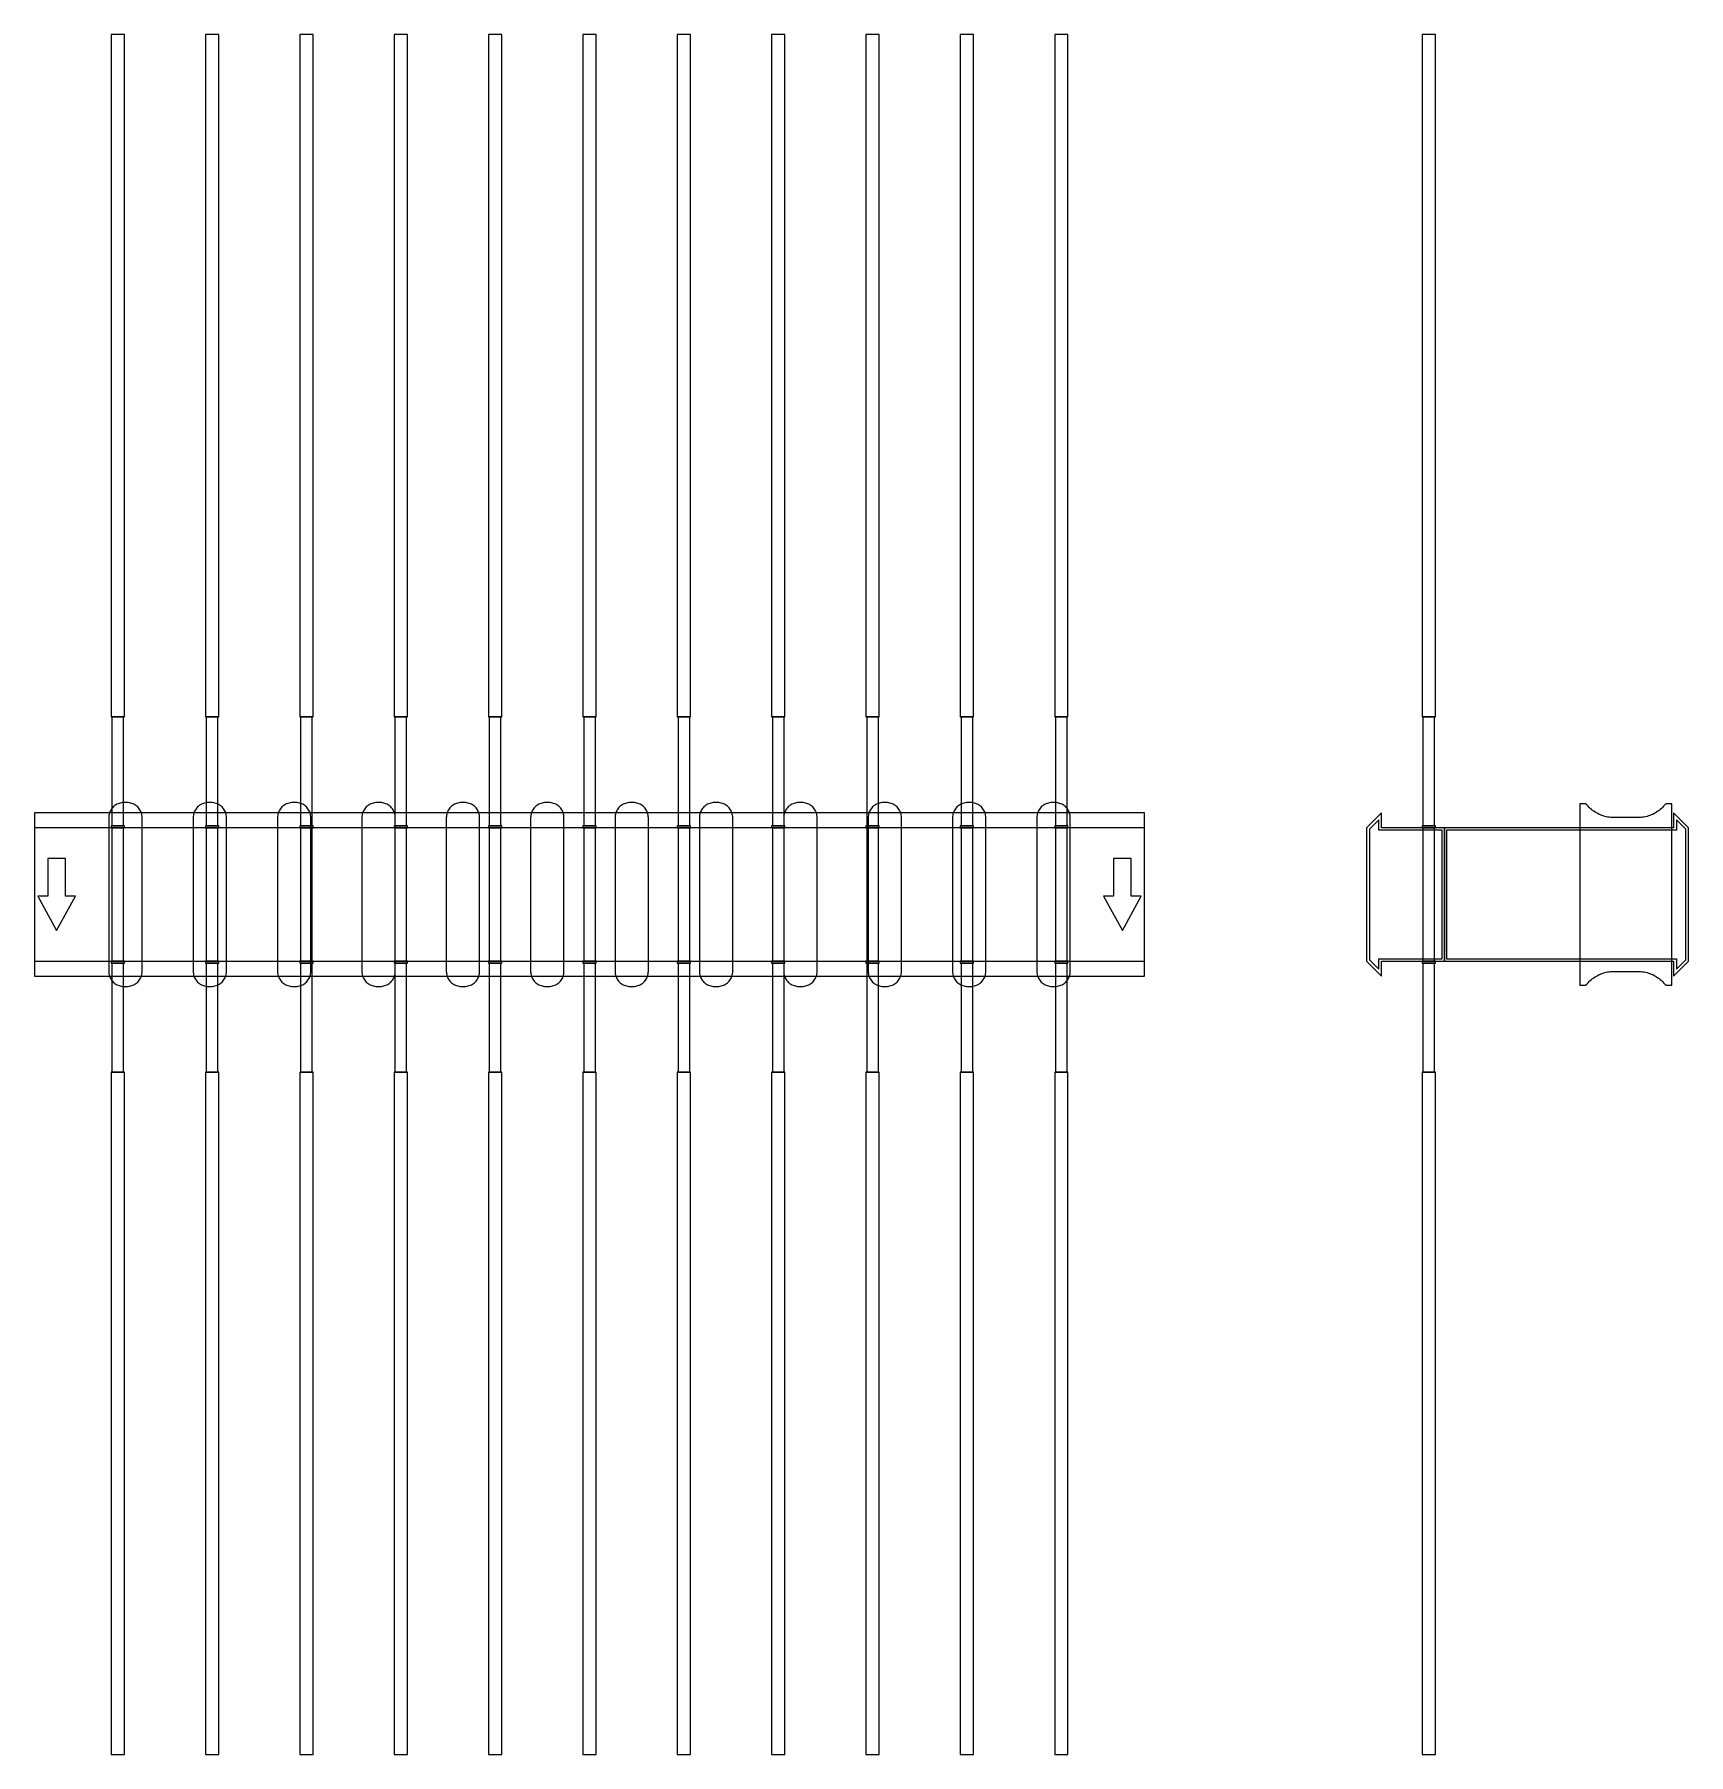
# Model space of a CAD drawing. Extents: x 0 to 1490, y -775 to 775.
import ezdxf

# ---------------------------------------------------------------- set-up
doc = ezdxf.new("R2010")
doc.units = 0
doc.layers.add('Halfen', color=7, linetype='CONTINUOUS')

msp = doc.modelspace()

# ---------------------------------------------------------------- linework, layer by layer
at = {"layer": 'Halfen', "color": 7}
for points in [[(81, 160), (81, 775), (69, 775), (69, 160)], [(166, 160), (166, 775), (154, 775), (154, 160)], [(251, 160), (251, 775), (239, 775), (239, 160)], [(336, 160), (336, 775), (324, 775), (324, 160)], [(421, 160), (421, 775), (409, 775), (409, 160)], [(506, 160), (506, 775), (494, 775), (494, 160)], [(591, 160), (591, 775), (579, 775), (579, 160)], [(676, 160), (676, 775), (664, 775), (664, 160)], [(761, 160), (761, 775), (749, 775), (749, 160)], [(846, 160), (846, 775), (834, 775), (834, 160)], [(931, 160), (931, 775), (919, 775), (919, 160)], [(1262, 160), (1262, 775), (1250, 775), (1250, 160)], [(80.25, 62), (80.25, 160), (69.75, 160), (69.75, 62)], [(165.25, 62), (165.25, 160), (154.75, 160), (154.75, 62)], [(250.25, 62), (250.25, 160), (239.75, 160), (239.75, 62)], [(335.25, 62), (335.25, 160), (324.75, 160), (324.75, 62)], [(420.25, 62), (420.25, 160), (409.75, 160), (409.75, 62)], [(505.25, 62), (505.25, 160), (494.75, 160), (494.75, 62)], [(590.25, 62), (590.25, 160), (579.75, 160), (579.75, 62)], [(675.25, 62), (675.25, 160), (664.75, 160), (664.75, 62)], [(760.25, 62), (760.25, 160), (749.75, 160), (749.75, 62)], [(845.25, 62), (845.25, 160), (834.75, 160), (834.75, 62)], [(930.25, 62), (930.25, 160), (919.75, 160), (919.75, 62)], [(1261.25, 62), (1261.25, 160), (1250.75, 160), (1250.75, 62)], [(97, -69.3), (97, -56.8), (97, 69.3), (96.958, 70.359), (96.834, 71.412), (96.627, 72.452), (96.339, 73.472), (95.972, 74.466), (95.529, 75.429), (95.011, 76.354), (94.422, 77.235), (93.765, 78.068), (93.046, 78.846), (92.268, 79.565), (91.435, 80.222), (90.554, 80.811), (89.629, 81.329), (88.666, 81.772), (87.672, 82.139), (86.652, 82.427), (85.612, 82.634), (84.559, 82.758), (83.5, 82.8), (80.5, 82.8), (79.441, 82.758), (78.388, 82.634), (77.348, 82.427), (76.328, 82.139), (75.334, 81.772), (74.371, 81.329), (73.446, 80.811), (72.565, 80.222), (71.732, 79.565), (70.954, 78.846), (70.235, 78.068), (69.578, 77.235), (68.989, 76.354), (68.471, 75.429), (68.028, 74.466), (67.661, 73.472), (67.373, 72.452), (67.166, 71.412), (67.042, 70.359), (67, 69.3), (67, -56.8), (67, -69.3), (67.042, -70.359), (67.166, -71.412), (67.373, -72.452), (67.661, -73.472), (68.028, -74.466), (68.471, -75.429), (68.989, -76.354), (69.578, -77.235), (70.235, -78.068), (70.954, -78.846), (71.732, -79.565), (72.565, -80.222), (73.446, -80.811), (74.371, -81.329), (75.334, -81.772), (76.328, -82.139), (77.348, -82.427), (78.388, -82.634), (79.441, -82.758), (80.5, -82.8), (83.5, -82.8), (84.559, -82.758), (85.612, -82.634), (86.652, -82.427), (87.672, -82.139), (88.666, -81.772), (89.629, -81.329), (90.554, -80.811), (91.435, -80.222), (92.268, -79.565), (93.046, -78.846), (93.765, -78.068), (94.422, -77.235), (95.011, -76.354), (95.529, -75.429), (95.972, -74.466), (96.339, -73.472), (96.627, -72.452), (96.834, -71.412), (96.958, -70.359), (97, -69.3)], [(173, -69.3), (173, -56.8), (173, 69.3), (172.958, 70.359), (172.834, 71.412), (172.627, 72.452), (172.339, 73.472), (171.972, 74.466), (171.529, 75.429), (171.011, 76.354), (170.422, 77.235), (169.765, 78.068), (169.046, 78.846), (168.268, 79.565), (167.435, 80.222), (166.554, 80.811), (165.629, 81.329), (164.666, 81.772), (163.672, 82.139), (162.652, 82.427), (161.612, 82.634), (160.559, 82.758), (159.5, 82.8), (156.5, 82.8), (155.441, 82.758), (154.388, 82.634), (153.348, 82.427), (152.328, 82.139), (151.334, 81.772), (150.371, 81.329), (149.446, 80.811), (148.565, 80.222), (147.732, 79.565), (146.954, 78.846), (146.235, 78.068), (145.578, 77.235), (144.989, 76.354), (144.471, 75.429), (144.028, 74.466), (143.661, 73.472), (143.373, 72.452), (143.166, 71.412), (143.042, 70.359), (143, 69.3), (143, -56.8), (143, -69.3), (143.042, -70.359), (143.166, -71.412), (143.373, -72.452), (143.661, -73.472), (144.028, -74.466), (144.471, -75.429), (144.989, -76.354), (145.578, -77.235), (146.235, -78.068), (146.954, -78.846), (147.732, -79.565), (148.565, -80.222), (149.446, -80.811), (150.371, -81.329), (151.334, -81.772), (152.328, -82.139), (153.348, -82.427), (154.388, -82.634), (155.441, -82.758), (156.5, -82.8), (159.5, -82.8), (160.559, -82.758), (161.612, -82.634), (162.652, -82.427), (163.672, -82.139), (164.666, -81.772), (165.629, -81.329), (166.554, -80.811), (167.435, -80.222), (168.268, -79.565), (169.046, -78.846), (169.765, -78.068), (170.422, -77.235), (171.011, -76.354), (171.529, -75.429), (171.972, -74.466), (172.339, -73.472), (172.627, -72.452), (172.834, -71.412), (172.958, -70.359), (173, -69.3)], [(249, -69.3), (249, -56.8), (249, 69.3), (248.958, 70.359), (248.834, 71.412), (248.627, 72.452), (248.339, 73.472), (247.972, 74.466), (247.529, 75.429), (247.011, 76.354), (246.422, 77.235), (245.765, 78.068), (245.046, 78.846), (244.268, 79.565), (243.435, 80.222), (242.554, 80.811), (241.629, 81.329), (240.666, 81.772), (239.672, 82.139), (238.652, 82.427), (237.612, 82.634), (236.559, 82.758), (235.5, 82.8), (232.5, 82.8), (231.441, 82.758), (230.388, 82.634), (229.348, 82.427), (228.328, 82.139), (227.334, 81.772), (226.371, 81.329), (225.446, 80.811), (224.565, 80.222), (223.732, 79.565), (222.954, 78.846), (222.235, 78.068), (221.578, 77.235), (220.989, 76.354), (220.471, 75.429), (220.028, 74.466), (219.661, 73.472), (219.373, 72.452), (219.166, 71.412), (219.042, 70.359), (219, 69.3), (219, -56.8), (219, -69.3), (219.042, -70.359), (219.166, -71.412), (219.373, -72.452), (219.661, -73.472), (220.028, -74.466), (220.471, -75.429), (220.989, -76.354), (221.578, -77.235), (222.235, -78.068), (222.954, -78.846), (223.732, -79.565), (224.565, -80.222), (225.446, -80.811), (226.371, -81.329), (227.334, -81.772), (228.328, -82.139), (229.348, -82.427), (230.388, -82.634), (231.441, -82.758), (232.5, -82.8), (235.5, -82.8), (236.559, -82.758), (237.612, -82.634), (238.652, -82.427), (239.672, -82.139), (240.666, -81.772), (241.629, -81.329), (242.554, -80.811), (243.435, -80.222), (244.268, -79.565), (245.046, -78.846), (245.765, -78.068), (246.422, -77.235), (247.011, -76.354), (247.529, -75.429), (247.972, -74.466), (248.339, -73.472), (248.627, -72.452), (248.834, -71.412), (248.958, -70.359), (249, -69.3)], [(325, -69.3), (325, -56.8), (325, 69.3), (324.958, 70.359), (324.834, 71.412), (324.627, 72.452), (324.339, 73.472), (323.972, 74.466), (323.529, 75.429), (323.011, 76.354), (322.422, 77.235), (321.765, 78.068), (321.046, 78.846), (320.268, 79.565), (319.435, 80.222), (318.554, 80.811), (317.629, 81.329), (316.666, 81.772), (315.672, 82.139), (314.652, 82.427), (313.612, 82.634), (312.559, 82.758), (311.5, 82.8), (308.5, 82.8), (307.441, 82.758), (306.388, 82.634), (305.348, 82.427), (304.328, 82.139), (303.334, 81.772), (302.371, 81.329), (301.446, 80.811), (300.565, 80.222), (299.732, 79.565), (298.954, 78.846), (298.235, 78.068), (297.578, 77.235), (296.989, 76.354), (296.471, 75.429), (296.028, 74.466), (295.661, 73.472), (295.373, 72.452), (295.166, 71.412), (295.042, 70.359), (295, 69.3), (295, -56.8), (295, -69.3), (295.042, -70.359), (295.166, -71.412), (295.373, -72.452), (295.661, -73.472), (296.028, -74.466), (296.471, -75.429), (296.989, -76.354), (297.578, -77.235), (298.235, -78.068), (298.954, -78.846), (299.732, -79.565), (300.565, -80.222), (301.446, -80.811), (302.371, -81.329), (303.334, -81.772), (304.328, -82.139), (305.348, -82.427), (306.388, -82.634), (307.441, -82.758), (308.5, -82.8), (311.5, -82.8), (312.559, -82.758), (313.612, -82.634), (314.652, -82.427), (315.672, -82.139), (316.666, -81.772), (317.629, -81.329), (318.554, -80.811), (319.435, -80.222), (320.268, -79.565), (321.046, -78.846), (321.765, -78.068), (322.422, -77.235), (323.011, -76.354), (323.529, -75.429), (323.972, -74.466), (324.339, -73.472), (324.627, -72.452), (324.834, -71.412), (324.958, -70.359), (325, -69.3)], [(401, -69.3), (401, -56.8), (401, 69.3), (400.958, 70.359), (400.834, 71.412), (400.627, 72.452), (400.339, 73.472), (399.972, 74.466), (399.529, 75.429), (399.011, 76.354), (398.422, 77.235), (397.765, 78.068), (397.046, 78.846), (396.268, 79.565), (395.435, 80.222), (394.554, 80.811), (393.629, 81.329), (392.666, 81.772), (391.672, 82.139), (390.652, 82.427), (389.612, 82.634), (388.559, 82.758), (387.5, 82.8), (384.5, 82.8), (383.441, 82.758), (382.388, 82.634), (381.348, 82.427), (380.328, 82.139), (379.334, 81.772), (378.371, 81.329), (377.446, 80.811), (376.565, 80.222), (375.732, 79.565), (374.954, 78.846), (374.235, 78.068), (373.578, 77.235), (372.989, 76.354), (372.471, 75.429), (372.028, 74.466), (371.661, 73.472), (371.373, 72.452), (371.166, 71.412), (371.042, 70.359), (371, 69.3), (371, -56.8), (371, -69.3), (371.042, -70.359), (371.166, -71.412), (371.373, -72.452), (371.661, -73.472), (372.028, -74.466), (372.471, -75.429), (372.989, -76.354), (373.578, -77.235), (374.235, -78.068), (374.954, -78.846), (375.732, -79.565), (376.565, -80.222), (377.446, -80.811), (378.371, -81.329), (379.334, -81.772), (380.328, -82.139), (381.348, -82.427), (382.388, -82.634), (383.441, -82.758), (384.5, -82.8), (387.5, -82.8), (388.559, -82.758), (389.612, -82.634), (390.652, -82.427), (391.672, -82.139), (392.666, -81.772), (393.629, -81.329), (394.554, -80.811), (395.435, -80.222), (396.268, -79.565), (397.046, -78.846), (397.765, -78.068), (398.422, -77.235), (399.011, -76.354), (399.529, -75.429), (399.972, -74.466), (400.339, -73.472), (400.627, -72.452), (400.834, -71.412), (400.958, -70.359), (401, -69.3)], [(477, -69.3), (477, -56.8), (477, 69.3), (476.958, 70.359), (476.834, 71.412), (476.627, 72.452), (476.339, 73.472), (475.972, 74.466), (475.529, 75.429), (475.011, 76.354), (474.422, 77.235), (473.765, 78.068), (473.046, 78.846), (472.268, 79.565), (471.435, 80.222), (470.554, 80.811), (469.629, 81.329), (468.666, 81.772), (467.672, 82.139), (466.652, 82.427), (465.612, 82.634), (464.559, 82.758), (463.5, 82.8), (460.5, 82.8), (459.441, 82.758), (458.388, 82.634), (457.348, 82.427), (456.328, 82.139), (455.334, 81.772), (454.371, 81.329), (453.446, 80.811), (452.565, 80.222), (451.732, 79.565), (450.954, 78.846), (450.235, 78.068), (449.578, 77.235), (448.989, 76.354), (448.471, 75.429), (448.028, 74.466), (447.661, 73.472), (447.373, 72.452), (447.166, 71.412), (447.042, 70.359), (447, 69.3), (447, -56.8), (447, -69.3), (447.042, -70.359), (447.166, -71.412), (447.373, -72.452), (447.661, -73.472), (448.028, -74.466), (448.471, -75.429), (448.989, -76.354), (449.578, -77.235), (450.235, -78.068), (450.954, -78.846), (451.732, -79.565), (452.565, -80.222), (453.446, -80.811), (454.371, -81.329), (455.334, -81.772), (456.328, -82.139), (457.348, -82.427), (458.388, -82.634), (459.441, -82.758), (460.5, -82.8), (463.5, -82.8), (464.559, -82.758), (465.612, -82.634), (466.652, -82.427), (467.672, -82.139), (468.666, -81.772), (469.629, -81.329), (470.554, -80.811), (471.435, -80.222), (472.268, -79.565), (473.046, -78.846), (473.765, -78.068), (474.422, -77.235), (475.011, -76.354), (475.529, -75.429), (475.972, -74.466), (476.339, -73.472), (476.627, -72.452), (476.834, -71.412), (476.958, -70.359), (477, -69.3)], [(553, -69.3), (553, -56.8), (553, 69.3), (552.958, 70.359), (552.834, 71.412), (552.627, 72.452), (552.339, 73.472), (551.972, 74.466), (551.529, 75.429), (551.011, 76.354), (550.422, 77.235), (549.765, 78.068), (549.046, 78.846), (548.268, 79.565), (547.435, 80.222), (546.554, 80.811), (545.629, 81.329), (544.666, 81.772), (543.672, 82.139), (542.652, 82.427), (541.612, 82.634), (540.559, 82.758), (539.5, 82.8), (536.5, 82.8), (535.441, 82.758), (534.388, 82.634), (533.348, 82.427), (532.328, 82.139), (531.334, 81.772), (530.371, 81.329), (529.446, 80.811), (528.565, 80.222), (527.732, 79.565), (526.954, 78.846), (526.235, 78.068), (525.578, 77.235), (524.989, 76.354), (524.471, 75.429), (524.028, 74.466), (523.661, 73.472), (523.373, 72.452), (523.166, 71.412), (523.042, 70.359), (523, 69.3), (523, -56.8), (523, -69.3), (523.042, -70.359), (523.166, -71.412), (523.373, -72.452), (523.661, -73.472), (524.028, -74.466), (524.471, -75.429), (524.989, -76.354), (525.578, -77.235), (526.235, -78.068), (526.954, -78.846), (527.732, -79.565), (528.565, -80.222), (529.446, -80.811), (530.371, -81.329), (531.334, -81.772), (532.328, -82.139), (533.348, -82.427), (534.388, -82.634), (535.441, -82.758), (536.5, -82.8), (539.5, -82.8), (540.559, -82.758), (541.612, -82.634), (542.652, -82.427), (543.672, -82.139), (544.666, -81.772), (545.629, -81.329), (546.554, -80.811), (547.435, -80.222), (548.268, -79.565), (549.046, -78.846), (549.765, -78.068), (550.422, -77.235), (551.011, -76.354), (551.529, -75.429), (551.972, -74.466), (552.339, -73.472), (552.627, -72.452), (552.834, -71.412), (552.958, -70.359), (553, -69.3)], [(629, -69.3), (629, -56.8), (629, 69.3), (628.958, 70.359), (628.834, 71.412), (628.627, 72.452), (628.339, 73.472), (627.972, 74.466), (627.529, 75.429), (627.011, 76.354), (626.422, 77.235), (625.765, 78.068), (625.046, 78.846), (624.268, 79.565), (623.435, 80.222), (622.554, 80.811), (621.629, 81.329), (620.666, 81.772), (619.672, 82.139), (618.652, 82.427), (617.612, 82.634), (616.559, 82.758), (615.5, 82.8), (612.5, 82.8), (611.441, 82.758), (610.388, 82.634), (609.348, 82.427), (608.328, 82.139), (607.334, 81.772), (606.371, 81.329), (605.446, 80.811), (604.565, 80.222), (603.732, 79.565), (602.954, 78.846), (602.235, 78.068), (601.578, 77.235), (600.989, 76.354), (600.471, 75.429), (600.028, 74.466), (599.661, 73.472), (599.373, 72.452), (599.166, 71.412), (599.042, 70.359), (599, 69.3), (599, -56.8), (599, -69.3), (599.042, -70.359), (599.166, -71.412), (599.373, -72.452), (599.661, -73.472), (600.028, -74.466), (600.471, -75.429), (600.989, -76.354), (601.578, -77.235), (602.235, -78.068), (602.954, -78.846), (603.732, -79.565), (604.565, -80.222), (605.446, -80.811), (606.371, -81.329), (607.334, -81.772), (608.328, -82.139), (609.348, -82.427), (610.388, -82.634), (611.441, -82.758), (612.5, -82.8), (615.5, -82.8), (616.559, -82.758), (617.612, -82.634), (618.652, -82.427), (619.672, -82.139), (620.666, -81.772), (621.629, -81.329), (622.554, -80.811), (623.435, -80.222), (624.268, -79.565), (625.046, -78.846), (625.765, -78.068), (626.422, -77.235), (627.011, -76.354), (627.529, -75.429), (627.972, -74.466), (628.339, -73.472), (628.627, -72.452), (628.834, -71.412), (628.958, -70.359), (629, -69.3)], [(705, -69.3), (705, -56.8), (705, 69.3), (704.958, 70.359), (704.834, 71.412), (704.627, 72.452), (704.339, 73.472), (703.972, 74.466), (703.529, 75.429), (703.011, 76.354), (702.422, 77.235), (701.765, 78.068), (701.046, 78.846), (700.268, 79.565), (699.435, 80.222), (698.554, 80.811), (697.629, 81.329), (696.666, 81.772), (695.672, 82.139), (694.652, 82.427), (693.612, 82.634), (692.559, 82.758), (691.5, 82.8), (688.5, 82.8), (687.441, 82.758), (686.388, 82.634), (685.348, 82.427), (684.328, 82.139), (683.334, 81.772), (682.371, 81.329), (681.446, 80.811), (680.565, 80.222), (679.732, 79.565), (678.954, 78.846), (678.235, 78.068), (677.578, 77.235), (676.989, 76.354), (676.471, 75.429), (676.028, 74.466), (675.661, 73.472), (675.373, 72.452), (675.166, 71.412), (675.042, 70.359), (675, 69.3), (675, -56.8), (675, -69.3), (675.042, -70.359), (675.166, -71.412), (675.373, -72.452), (675.661, -73.472), (676.028, -74.466), (676.471, -75.429), (676.989, -76.354), (677.578, -77.235), (678.235, -78.068), (678.954, -78.846), (679.732, -79.565), (680.565, -80.222), (681.446, -80.811), (682.371, -81.329), (683.334, -81.772), (684.328, -82.139), (685.348, -82.427), (686.388, -82.634), (687.441, -82.758), (688.5, -82.8), (691.5, -82.8), (692.559, -82.758), (693.612, -82.634), (694.652, -82.427), (695.672, -82.139), (696.666, -81.772), (697.629, -81.329), (698.554, -80.811), (699.435, -80.222), (700.268, -79.565), (701.046, -78.846), (701.765, -78.068), (702.422, -77.235), (703.011, -76.354), (703.529, -75.429), (703.972, -74.466), (704.339, -73.472), (704.627, -72.452), (704.834, -71.412), (704.958, -70.359), (705, -69.3)], [(781, -69.3), (781, -56.8), (781, 69.3), (780.958, 70.359), (780.834, 71.412), (780.627, 72.452), (780.339, 73.472), (779.972, 74.466), (779.529, 75.429), (779.011, 76.354), (778.422, 77.235), (777.765, 78.068), (777.046, 78.846), (776.268, 79.565), (775.435, 80.222), (774.554, 80.811), (773.629, 81.329), (772.666, 81.772), (771.672, 82.139), (770.652, 82.427), (769.612, 82.634), (768.559, 82.758), (767.5, 82.8), (764.5, 82.8), (763.441, 82.758), (762.388, 82.634), (761.348, 82.427), (760.328, 82.139), (759.334, 81.772), (758.371, 81.329), (757.446, 80.811), (756.565, 80.222), (755.732, 79.565), (754.954, 78.846), (754.235, 78.068), (753.578, 77.235), (752.989, 76.354), (752.471, 75.429), (752.028, 74.466), (751.661, 73.472), (751.373, 72.452), (751.166, 71.412), (751.042, 70.359), (751, 69.3), (751, -56.8), (751, -69.3), (751.042, -70.359), (751.166, -71.412), (751.373, -72.452), (751.661, -73.472), (752.028, -74.466), (752.471, -75.429), (752.989, -76.354), (753.578, -77.235), (754.235, -78.068), (754.954, -78.846), (755.732, -79.565), (756.565, -80.222), (757.446, -80.811), (758.371, -81.329), (759.334, -81.772), (760.328, -82.139), (761.348, -82.427), (762.388, -82.634), (763.441, -82.758), (764.5, -82.8), (767.5, -82.8), (768.559, -82.758), (769.612, -82.634), (770.652, -82.427), (771.672, -82.139), (772.666, -81.772), (773.629, -81.329), (774.554, -80.811), (775.435, -80.222), (776.268, -79.565), (777.046, -78.846), (777.765, -78.068), (778.422, -77.235), (779.011, -76.354), (779.529, -75.429), (779.972, -74.466), (780.339, -73.472), (780.627, -72.452), (780.834, -71.412), (780.958, -70.359), (781, -69.3)], [(857, -69.3), (857, -56.8), (857, 69.3), (856.958, 70.359), (856.834, 71.412), (856.627, 72.452), (856.339, 73.472), (855.972, 74.466), (855.529, 75.429), (855.011, 76.354), (854.422, 77.235), (853.765, 78.068), (853.046, 78.846), (852.268, 79.565), (851.435, 80.222), (850.554, 80.811), (849.629, 81.329), (848.666, 81.772), (847.672, 82.139), (846.652, 82.427), (845.612, 82.634), (844.559, 82.758), (843.5, 82.8), (840.5, 82.8), (839.441, 82.758), (838.388, 82.634), (837.348, 82.427), (836.328, 82.139), (835.334, 81.772), (834.371, 81.329), (833.446, 80.811), (832.565, 80.222), (831.732, 79.565), (830.954, 78.846), (830.235, 78.068), (829.578, 77.235), (828.989, 76.354), (828.471, 75.429), (828.028, 74.466), (827.661, 73.472), (827.373, 72.452), (827.166, 71.412), (827.042, 70.359), (827, 69.3), (827, -56.8), (827, -69.3), (827.042, -70.359), (827.166, -71.412), (827.373, -72.452), (827.661, -73.472), (828.028, -74.466), (828.471, -75.429), (828.989, -76.354), (829.578, -77.235), (830.235, -78.068), (830.954, -78.846), (831.732, -79.565), (832.565, -80.222), (833.446, -80.811), (834.371, -81.329), (835.334, -81.772), (836.328, -82.139), (837.348, -82.427), (838.388, -82.634), (839.441, -82.758), (840.5, -82.8), (843.5, -82.8), (844.559, -82.758), (845.612, -82.634), (846.652, -82.427), (847.672, -82.139), (848.666, -81.772), (849.629, -81.329), (850.554, -80.811), (851.435, -80.222), (852.268, -79.565), (853.046, -78.846), (853.765, -78.068), (854.422, -77.235), (855.011, -76.354), (855.529, -75.429), (855.972, -74.466), (856.339, -73.472), (856.627, -72.452), (856.834, -71.412), (856.958, -70.359), (857, -69.3)], [(933, -69.3), (933, -56.8), (933, 69.3), (932.958, 70.359), (932.834, 71.412), (932.627, 72.452), (932.339, 73.472), (931.972, 74.466), (931.529, 75.429), (931.011, 76.354), (930.422, 77.235), (929.765, 78.068), (929.046, 78.846), (928.268, 79.565), (927.435, 80.222), (926.554, 80.811), (925.629, 81.329), (924.666, 81.772), (923.672, 82.139), (922.652, 82.427), (921.612, 82.634), (920.559, 82.758), (919.5, 82.8), (916.5, 82.8), (915.441, 82.758), (914.388, 82.634), (913.348, 82.427), (912.328, 82.139), (911.334, 81.772), (910.371, 81.329), (909.446, 80.811), (908.565, 80.222), (907.732, 79.565), (906.954, 78.846), (906.235, 78.068), (905.578, 77.235), (904.989, 76.354), (904.471, 75.429), (904.028, 74.466), (903.661, 73.472), (903.373, 72.452), (903.166, 71.412), (903.042, 70.359), (903, 69.3), (903, -56.8), (903, -69.3), (903.042, -70.359), (903.166, -71.412), (903.373, -72.452), (903.661, -73.472), (904.028, -74.466), (904.471, -75.429), (904.989, -76.354), (905.578, -77.235), (906.235, -78.068), (906.954, -78.846), (907.732, -79.565), (908.565, -80.222), (909.446, -80.811), (910.371, -81.329), (911.334, -81.772), (912.328, -82.139), (913.348, -82.427), (914.388, -82.634), (915.441, -82.758), (916.5, -82.8), (919.5, -82.8), (920.559, -82.758), (921.612, -82.634), (922.652, -82.427), (923.672, -82.139), (924.666, -81.772), (925.629, -81.329), (926.554, -80.811), (927.435, -80.222), (928.268, -79.565), (929.046, -78.846), (929.765, -78.068), (930.422, -77.235), (931.011, -76.354), (931.529, -75.429), (931.972, -74.466), (932.339, -73.472), (932.627, -72.452), (932.834, -71.412), (932.958, -70.359), (933, -69.3)], [(1475, -81.8), (1475, 81.8), (1471, 81.8), (1470.846, 81.797), (1470.691, 81.786), (1470.538, 81.769), (1470.385, 81.746), (1470.234, 81.715), (1470.084, 81.678), (1469.936, 81.634), (1469.789, 81.584), (1469.646, 81.527), (1469.505, 81.464), (1469.366, 81.395), (1469.231, 81.32), (1469.1, 81.239), (1468.972, 81.153), (1468.848, 81.06), (1468.728, 80.963), (1468.613, 80.86), (1468.502, 80.752), (1468.397, 80.639), (1468.296, 80.522), (1467.41, 79.491), (1466.479, 78.5), (1465.505, 77.551), (1464.491, 76.646), (1463.437, 75.787), (1462.347, 74.975), (1461.222, 74.211), (1460.064, 73.499), (1458.876, 72.838), (1457.66, 72.23), (1456.418, 71.676), (1455.153, 71.178), (1453.867, 70.736), (1452.563, 70.351), (1451.243, 70.024), (1449.911, 69.756), (1448.567, 69.547), (1447.216, 69.397), (1445.859, 69.307), (1444.5, 69.277), (1422.5, 69.277), (1421.141, 69.307), (1419.784, 69.397), (1418.433, 69.547), (1417.089, 69.756), (1415.757, 70.024), (1414.437, 70.351), (1413.133, 70.736), (1411.847, 71.178), (1410.582, 71.676), (1409.34, 72.23), (1408.124, 72.838), (1406.936, 73.499), (1405.778, 74.211), (1404.653, 74.975), (1403.563, 75.787), (1402.509, 76.646), (1401.495, 77.551), (1400.521, 78.5), (1399.59, 79.491), (1398.704, 80.522), (1398.603, 80.639), (1398.498, 80.752), (1398.387, 80.86), (1398.272, 80.963), (1398.152, 81.06), (1398.028, 81.153), (1397.9, 81.239), (1397.769, 81.32), (1397.634, 81.395), (1397.495, 81.464), (1397.354, 81.527), (1397.211, 81.584), (1397.064, 81.634), (1396.916, 81.678), (1396.766, 81.715), (1396.615, 81.746), (1396.462, 81.769), (1396.309, 81.786), (1396.154, 81.797), (1396, 81.8), (1392, 81.8), (1392, -81.8), (1396, -81.8), (1396.154, -81.797), (1396.309, -81.786), (1396.462, -81.769), (1396.615, -81.746), (1396.766, -81.715), (1396.916, -81.678), (1397.064, -81.634), (1397.211, -81.584), (1397.354, -81.527), (1397.495, -81.464), (1397.634, -81.395), (1397.769, -81.32), (1397.9, -81.239), (1398.028, -81.153), (1398.152, -81.06), (1398.272, -80.963), (1398.387, -80.86), (1398.498, -80.752), (1398.603, -80.639), (1398.704, -80.522), (1399.59, -79.491), (1400.521, -78.5), (1401.495, -77.551), (1402.509, -76.646), (1403.563, -75.787), (1404.653, -74.975), (1405.778, -74.211), (1406.936, -73.499), (1408.124, -72.838), (1409.34, -72.23), (1410.582, -71.676), (1411.847, -71.178), (1413.133, -70.736), (1414.437, -70.351), (1415.757, -70.024), (1417.089, -69.756), (1418.433, -69.547), (1419.784, -69.397), (1421.141, -69.307), (1422.5, -69.277), (1444.5, -69.277), (1445.859, -69.307), (1447.216, -69.397), (1448.567, -69.547), (1449.911, -69.756), (1451.243, -70.024), (1452.563, -70.351), (1453.867, -70.736), (1455.153, -71.178), (1456.418, -71.676), (1457.66, -72.23), (1458.876, -72.838), (1460.064, -73.499), (1461.222, -74.211), (1462.347, -74.975), (1463.437, -75.787), (1464.491, -76.646), (1465.505, -77.551), (1466.479, -78.5), (1467.41, -79.491), (1468.296, -80.522), (1468.397, -80.639), (1468.502, -80.752), (1468.613, -80.86), (1468.728, -80.963), (1468.848, -81.06), (1468.972, -81.153), (1469.1, -81.239), (1469.231, -81.32), (1469.366, -81.395), (1469.505, -81.464), (1469.646, -81.527), (1469.789, -81.584), (1469.936, -81.634), (1470.084, -81.678), (1470.234, -81.715), (1470.385, -81.746), (1470.538, -81.769), (1470.691, -81.786), (1470.846, -81.797), (1471, -81.8)], [(0, -73.5), (1000, -73.5), (1000, 73.5), (0, 73.5)], [(81, 60), (81, 62), (69, 62), (69, 60)], [(166, 60), (166, 62), (154, 62), (154, 60)], [(251, 60), (251, 62), (239, 62), (239, 60)], [(336, 60), (336, 62), (324, 62), (324, 60)], [(421, 60), (421, 62), (409, 62), (409, 60)], [(506, 60), (506, 62), (494, 62), (494, 60)], [(591, 60), (591, 62), (579, 62), (579, 60)], [(676, 60), (676, 62), (664, 62), (664, 60)], [(761, 60), (761, 62), (749, 62), (749, 60)], [(846, 60), (846, 62), (834, 62), (834, 60)], [(931, 60), (931, 62), (919, 62), (919, 60)], [(1270, -60), (1270, 60), (1213.5, 60), (1213.5, 73.5), (1200, 60), (1200, -60), (1213.5, -73.5), (1213.5, -60)], [(1268, -58), (1268, 58), (1211, 58), (1211, 67.25), (1202.5, 58.75), (1202.5, -58.75), (1211, -67.25), (1211, -58)], [(1262, 60), (1262, 62), (1250, 62), (1250, 60)], [(1490, -60), (1490, 60), (1476.5, 73.5), (1476.5, 60), (1270, 60), (1270, -60), (1476.5, -60), (1476.5, -73.5)], [(1487.5, -58.75), (1487.5, 58.75), (1479, 67.25), (1479, 58), (1272, 58), (1272, -58), (1479, -58), (1479, -67.25)], [(0, -60), (1000, -60), (1000, 60), (0, 60)], [(80.25, -60), (80.25, 60), (69.75, 60), (69.75, -60)], [(165.25, -60), (165.25, 60), (154.75, 60), (154.75, -60)], [(250.25, -60), (250.25, 60), (239.75, 60), (239.75, -60)], [(335.25, -60), (335.25, 60), (324.75, 60), (324.75, -60)], [(420.25, -60), (420.25, 60), (409.75, 60), (409.75, -60)], [(505.25, -60), (505.25, 60), (494.75, 60), (494.75, -60)], [(590.25, -60), (590.25, 60), (579.75, 60), (579.75, -60)], [(675.25, -60), (675.25, 60), (664.75, 60), (664.75, -60)], [(760.25, -60), (760.25, 60), (749.75, 60), (749.75, -60)], [(845.25, -60), (845.25, 60), (834.75, 60), (834.75, -60)], [(930.25, -60), (930.25, 60), (919.75, 60), (919.75, -60)], [(1261.25, -60), (1261.25, 60), (1250.75, 60), (1250.75, -60)], [(20, -32.5), (37, -1.5), (28, -1.5), (28, 32.5), (12, 32.5), (12, -1.5), (3, -1.5)], [(980, -32.5), (997, -1.5), (988, -1.5), (988, 32.5), (972, 32.5), (972, -1.5), (963, -1.5)], [(81, -62), (81, -60), (69, -60), (69, -62)], [(80.25, -160), (80.25, -62), (69.75, -62), (69.75, -160)], [(166, -62), (166, -60), (154, -60), (154, -62)], [(165.25, -160), (165.25, -62), (154.75, -62), (154.75, -160)], [(251, -62), (251, -60), (239, -60), (239, -62)], [(250.25, -160), (250.25, -62), (239.75, -62), (239.75, -160)], [(336, -62), (336, -60), (324, -60), (324, -62)], [(335.25, -160), (335.25, -62), (324.75, -62), (324.75, -160)], [(421, -62), (421, -60), (409, -60), (409, -62)], [(420.25, -160), (420.25, -62), (409.75, -62), (409.75, -160)], [(506, -62), (506, -60), (494, -60), (494, -62)], [(505.25, -160), (505.25, -62), (494.75, -62), (494.75, -160)], [(591, -62), (591, -60), (579, -60), (579, -62)], [(590.25, -160), (590.25, -62), (579.75, -62), (579.75, -160)], [(676, -62), (676, -60), (664, -60), (664, -62)], [(675.25, -160), (675.25, -62), (664.75, -62), (664.75, -160)], [(761, -62), (761, -60), (749, -60), (749, -62)], [(760.25, -160), (760.25, -62), (749.75, -62), (749.75, -160)], [(846, -62), (846, -60), (834, -60), (834, -62)], [(845.25, -160), (845.25, -62), (834.75, -62), (834.75, -160)], [(931, -62), (931, -60), (919, -60), (919, -62)], [(930.25, -160), (930.25, -62), (919.75, -62), (919.75, -160)], [(1262, -62), (1262, -60), (1250, -60), (1250, -62)], [(1261.25, -160), (1261.25, -62), (1250.75, -62), (1250.75, -160)], [(81, -775), (81, -160), (69, -160), (69, -775)], [(166, -775), (166, -160), (154, -160), (154, -775)], [(251, -775), (251, -160), (239, -160), (239, -775)], [(336, -775), (336, -160), (324, -160), (324, -775)], [(421, -775), (421, -160), (409, -160), (409, -775)], [(506, -775), (506, -160), (494, -160), (494, -775)], [(591, -775), (591, -160), (579, -160), (579, -775)], [(676, -775), (676, -160), (664, -160), (664, -775)], [(761, -775), (761, -160), (749, -160), (749, -775)], [(846, -775), (846, -160), (834, -160), (834, -775)], [(931, -775), (931, -160), (919, -160), (919, -775)], [(1262, -775), (1262, -160), (1250, -160), (1250, -775)]]:
    msp.add_lwpolyline(points, close=True, dxfattribs=at)

doc.saveas('drawing.dxf')
